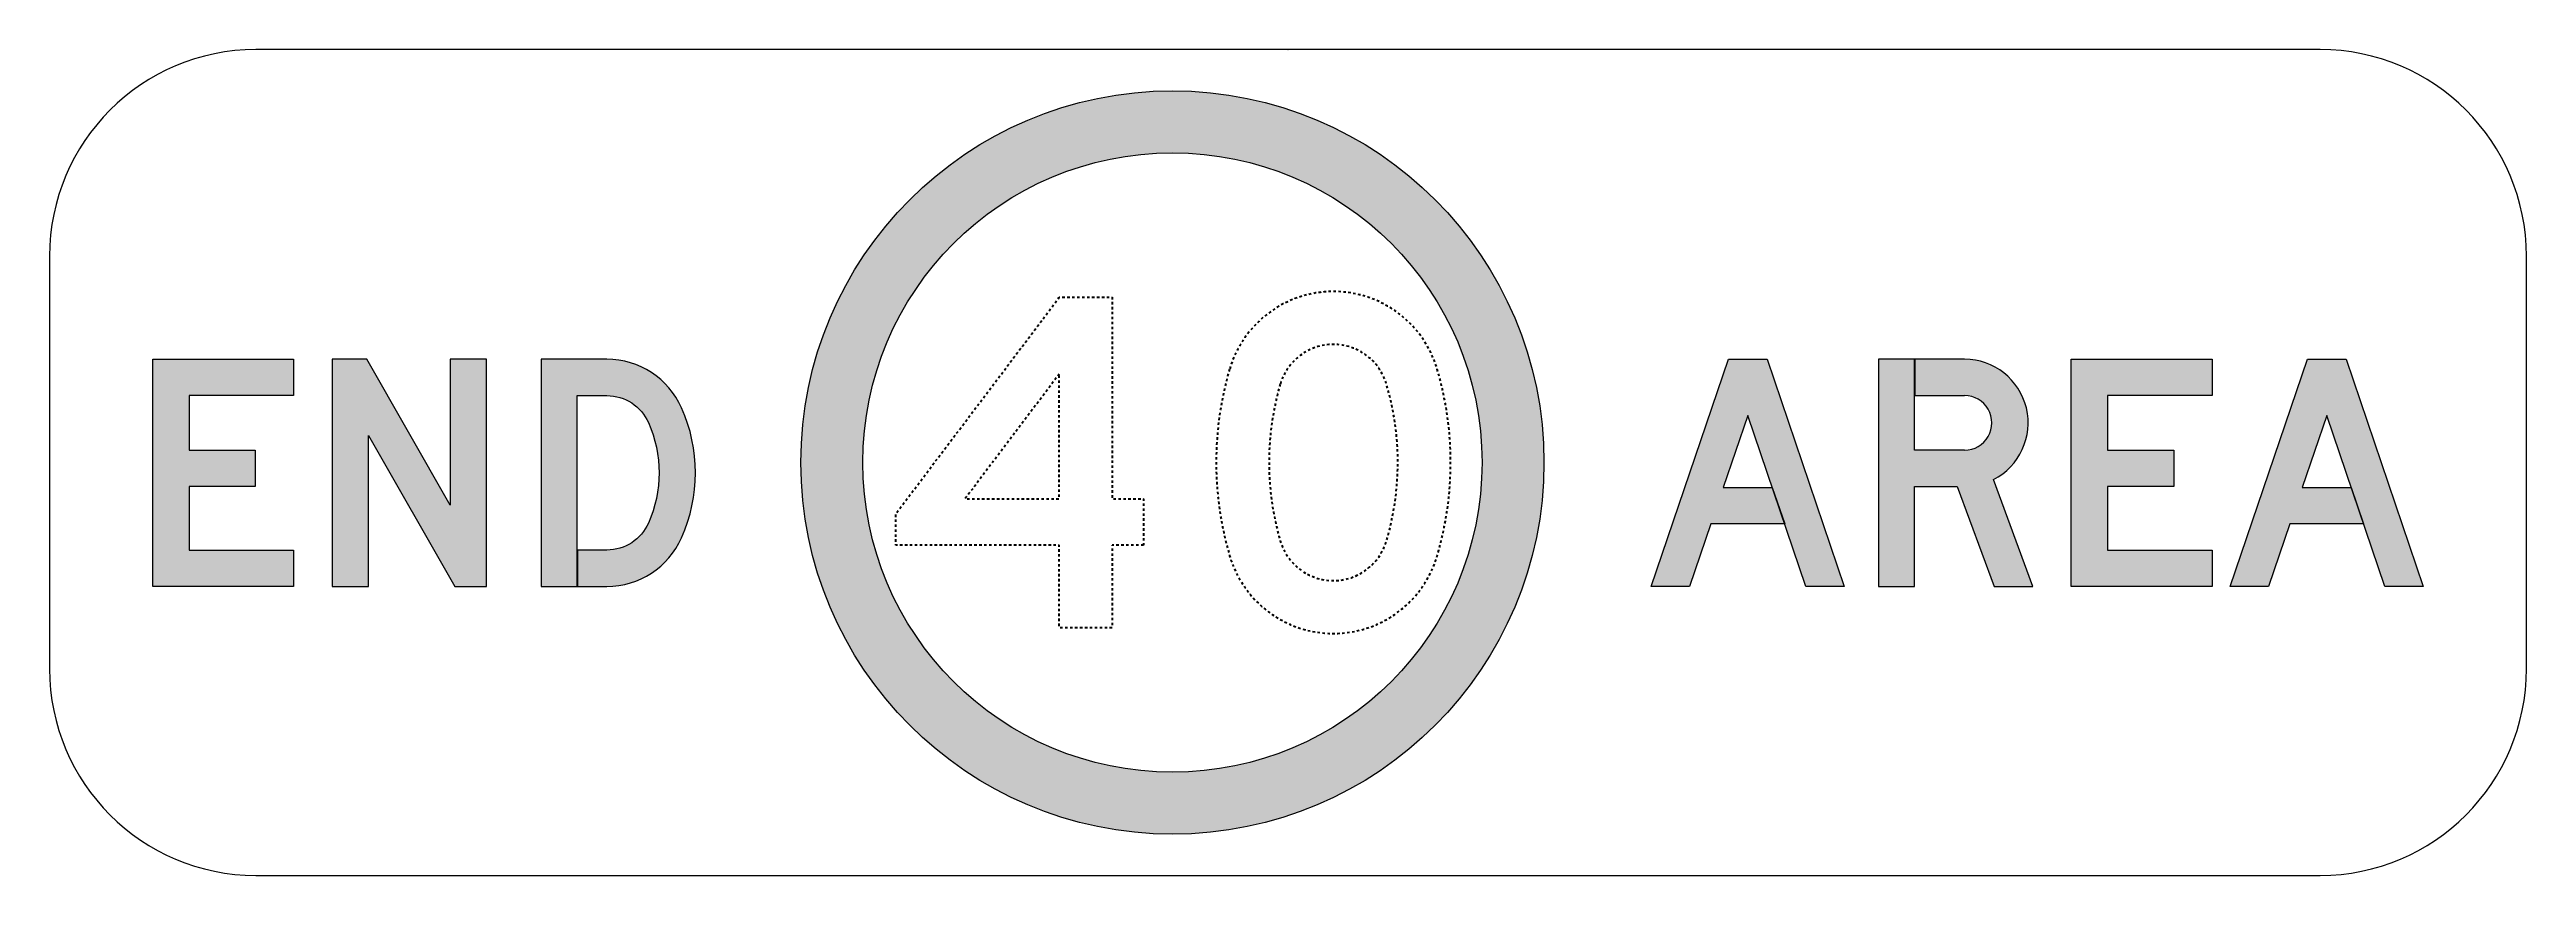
# Model space of a CAD drawing. Header units: millimetres. Extents: x 629 to 1229, y 495 to 695.
import ezdxf
from ezdxf.enums import TextEntityAlignment as Align

# ---------------------------------------------------------------- set-up
doc = ezdxf.new("R2010")
doc.units = ezdxf.units.MM
doc.linetypes.add('!GIVEWAY', pattern=[1.2, 0.6, -0.6])
doc.layers.add('GSBWFILL', color=7, linetype='Continuous', lineweight=0)
doc.layers.add('L25', color=1, linetype='Continuous')
doc.styles.add('TSText', font='Simplex.shx')

# ---------------------------------------------------------------- blocks, each defined once
blk = doc.blocks.new('R4-13')
at = {"layer": 'GSBWFILL'}
h = blk.add_hatch(color=0, dxfattribs=at)
h.dxf.hatch_style = 1
edge = h.paths.add_edge_path(flags=17)
edge.add_arc((-28, 100.0000000000005), 75, 0, 360)
edge = h.paths.add_edge_path()
edge.add_arc((-28, 100.0000000000005), 90, 0, 360)
at = {"layer": 'GSBWFILL', "linetype": 'Continuous'}
for points in [[(-240.9, 116.1999999999996), (-266.2, 116.1999999999996), (-266.2, 102.9999999999996), (-250.2072166476893, 102.9999999999996), (-250.2072166476893, 94.19999999999965), (-266.2, 94.19999999999965), (-266.2, 78.79999999999956), (-240.9, 78.79999999999956), (-240.9, 69.9999999999996), (-275, 69.9999999999996), (-275, 124.9999999999996), (-240.9, 124.9999999999996)], [(-222.75, 106.5749999999996), (-201.8499999999999, 69.9999999999996), (-194.15, 69.9999999999996), (-194.15, 124.9999999999996), (-202.9499999999999, 124.9999999999996), (-202.9499999999999, 89.6619670462564), (-223.1431616878532, 124.9999999999996), (-231.55, 124.9999999999996), (-231.55, 69.9999999999996), (-222.75, 69.9999999999996)], [(-180.95, 69.9999999999996), (-172.1500000000001, 69.9999999999996), (-172.1500000000001, 116.1999999999996), (-164.9825484720298, 116.1999999999996, -0.2964931262111144), (-154.9289533833513, 109.6637681159417, -0.2120192820817778), (-154.9289533833513, 85.33623188405751, -0.2964931262111142), (-164.9825484720298, 78.79999999999956), (-172.1472500000001, 78.79999999999956), (-172.1472500000001, 69.9999999999996), (-164.9825484720297, 69.9999999999996, 0.2964931262111126), (-146.8860773124086, 81.76521739130378, 0.2120192820817766), (-146.8860773124084, 113.2347826086951, 0.2964931262111174), (-164.9825484720297, 124.9999999999996), (-180.95, 124.9999999999996)], [(88, 69.99999999999972), (106.7, 124.9999999999997), (116.05, 124.9999999999997), (134.75, 69.99999999999972), (125.4552668677363, 69.99999999999972), (111.375, 111.4125496109889), (105.427508019962, 93.9199261402893), (117.3195873759341, 93.9199261402893), (120.3115873759341, 85.11992614028935), (102.4355080199621, 85.11992614028935), (97.29473313226367, 69.99999999999972)], [(223.8499999999999, 116.1999999999998), (198.55, 116.1999999999998), (198.55, 102.9999999999997), (214.5427833523108, 102.9999999999997), (214.5427833523108, 94.19999999999976), (198.55, 94.19999999999976), (198.55, 78.79999999999967), (223.8499999999999, 78.79999999999967), (223.8499999999999, 69.99999999999972), (189.75, 69.99999999999972), (189.75, 124.9999999999997), (223.8499999999999, 124.9999999999997)], [(228.25, 69.99999999999972), (246.95, 124.9999999999997), (256.3, 124.9999999999997), (275, 69.99999999999972), (265.7052668677363, 69.99999999999972), (251.625, 111.4125496109889), (245.6775080199623, 93.9199261402893), (257.5695873759341, 93.9199261402893), (260.5615873759341, 85.11992614028935), (242.6855080199621, 85.11992614028935), (237.5447331322637, 69.99999999999972)]]:
    blk.add_hatch(color=256, dxfattribs=at).paths.add_polyline_path(points)
at = {"layer": 'GSBWFILL'}
h = blk.add_hatch(color=256, dxfattribs=at)
edge = h.paths.add_edge_path()
edge.add_line((151.8013749675586, 124.9999999999997), (151.8013749675586, 116.1999999999998))
edge.add_line((151.8013749675586, 116.1999999999998), (163.8887966376235, 116.1999999999998))
edge.add_ellipse((163.8887966376235, 109.5999999999997), major_axis=(-2.442153065119148e-05, 6.599999999954841), ratio=0.9999999963140487, start_angle=179.9997879923272, end_angle=359.9997879923272, ccw=False)
edge.add_line((163.8887966376235, 102.9999999999997), (151.7999999675635, 102.9999999999997))
edge.add_line((151.7999999675635, 102.9999999999997), (151.7999999675635, 124.9999999999997))
edge.add_line((151.7999999675635, 124.9999999999997), (143, 124.9999999999997))
edge.add_line((143, 124.9999999999997), (143, 69.99999999999972))
edge.add_line((143, 69.99999999999972), (151.7999999675635, 69.99999999999972))
edge.add_line((151.7999999675635, 69.99999999999972), (151.7999999675635, 94.19999999999976))
edge.add_line((151.7999999675635, 94.19999999999976), (162.12948879084, 94.19999999999965))
edge.add_line((162.12948879084, 94.19999999999965), (171.0243905197474, 69.99999999999972))
edge.add_line((171.0243905197474, 69.99999999999972), (180.4000000000001, 69.99999999999972))
edge.add_line((180.4000000000001, 69.99999999999972), (170.8869053643932, 95.88189248156692))
edge.add_ellipse((163.8887966376235, 109.5999999999997), major_axis=(-2.417530721044842e-05, 15.399999999981), ratio=0.9999999963140476, start_angle=207.0277024823321, end_angle=359.9999100556444)
edge.add_line((163.8887966376235, 124.9999999999997), (151.8013749675586, 124.9999999999997))
for p, q in [((151.7999999675635, 124.9999999999997), (143, 124.9999999999997)), ((143, 124.9999999999997), (143, 69.99999999999972)), ((151.7999999675635, 102.9999999999997), (151.7999999675635, 124.9999999999997)), ((151.8013749675586, 124.9999999999997), (151.8013749675586, 116.1999999999998)), ((163.8887966376235, 124.9999999999997), (151.8013749675586, 124.9999999999997)), ((151.8013749675586, 116.1999999999998), (163.8887966376235, 116.1999999999998)), ((163.8887966376235, 102.9999999999997), (151.7999999675635, 102.9999999999997)), ((151.7999999675635, 69.99999999999972), (151.7999999675635, 94.19999999999976)), ((151.7999999675635, 94.19999999999976), (162.12948879084, 94.19999999999965)), ((162.12948879084, 94.19999999999965), (171.0243905197474, 69.99999999999972)), ((180.4000000000001, 69.99999999999972), (170.8869053643932, 95.88189248156692)), ((143, 69.99999999999972), (151.7999999675635, 69.99999999999972)), ((171.0243905197474, 69.99999999999972), (180.4000000000001, 69.99999999999972))]:
    blk.add_line(p, q, dxfattribs=at)
at = {"layer": 'GSBWFILL', "linetype": 'Continuous', "transparency": 33554687}
blk.add_lwpolyline([(-250, 0), (250, 0, 0.414213562373095), (300, 49.99999999999994), (300, 150.000000000001, 0.414213562373095), (250, 200.000000000001), (-250, 200.0000000000011, 0.414213562373095), (-300, 150.0000000000011), (-300, 50.00000000000017, 0.414213562373095), (-250, 1.13686837721616e-13)], format="xyb", close=True, dxfattribs=at).dxf.unprotected_set("ltscale", 0)
at = {"layer": 'GSBWFILL'}
for points in [[(-240.9, 116.1999999999996), (-266.2, 116.1999999999996), (-266.2, 102.9999999999996), (-250.2072166476893, 102.9999999999996), (-250.2072166476893, 94.19999999999965), (-266.2, 94.19999999999965), (-266.2, 78.79999999999956), (-240.9, 78.79999999999956), (-240.9, 69.9999999999996), (-275, 69.9999999999996), (-275, 124.9999999999996), (-240.9, 124.9999999999996)], [(-194.15, 69.9999999999996), (-194.15, 124.9999999999996), (-202.9499999999999, 124.9999999999996), (-202.9499999999999, 89.6619670462564), (-223.1431616878532, 124.9999999999996), (-231.55, 124.9999999999996), (-231.55, 69.9999999999996), (-222.75, 69.9999999999996), (-222.75, 106.5749999999996), (-201.8499999999999, 69.9999999999996)], [(88, 69.99999999999972), (106.7, 124.9999999999997), (116.05, 124.9999999999997), (134.75, 69.99999999999972), (125.4552668677363, 69.99999999999972), (111.375, 111.4125496109889), (105.427508019962, 93.9199261402893), (117.3195873759341, 93.9199261402893), (120.3115873759341, 85.11992614028935), (102.4355080199621, 85.11992614028935), (97.29473313226367, 69.99999999999972)], [(223.8499999999999, 116.1999999999998), (198.55, 116.1999999999998), (198.55, 102.9999999999997), (214.5427833523108, 102.9999999999997), (214.5427833523108, 94.19999999999976), (198.55, 94.19999999999976), (198.55, 78.79999999999967), (223.8499999999999, 78.79999999999967), (223.8499999999999, 69.99999999999972), (189.75, 69.99999999999972), (189.75, 124.9999999999997), (223.8499999999999, 124.9999999999997)], [(228.25, 69.99999999999972), (246.95, 124.9999999999997), (256.3, 124.9999999999997), (275, 69.99999999999972), (265.7052668677363, 69.99999999999972), (251.625, 111.4125496109889), (245.6775080199623, 93.9199261402893), (257.5695873759341, 93.9199261402893), (260.5615873759341, 85.11992614028935), (242.6855080199621, 85.11992614028935), (237.5447331322637, 69.99999999999972)]]:
    blk.add_lwpolyline(points, close=True, dxfattribs=at)
blk.add_lwpolyline([(-172.1472500000001, 78.79999999999956), (-172.1472500000001, 69.9999999999996), (-164.9825484720297, 69.9999999999996, 0.2964931262111147), (-146.8860773124086, 81.7652173913039, 0.2120192820817774), (-146.8860773124085, 113.2347826086953, 0.2964931262111148), (-164.9825484720297, 124.9999999999996), (-180.95, 124.9999999999996), (-180.95, 69.9999999999996), (-172.1500000000001, 69.9999999999996), (-172.1500000000001, 116.1999999999996), (-164.9825484720297, 116.1999999999996, -0.2964931262111147), (-154.9289533833513, 109.6637681159417, -0.2120192820817771), (-154.9289533833513, 85.33623188405755, -0.2964931262111147), (-164.9825484720297, 78.79999999999956)], format="xyb", close=True, dxfattribs=at)
at = {"layer": 'GSBWFILL', "color": 0}
for radius in [90, 75]:
    blk.add_circle((-28, 100.0000000000005), radius, dxfattribs=at)
at = {"layer": 'GSBWFILL'}
for major_axis, ratio, start_param, end_param in [((-2.417530721044842e-05, 15.399999999981), 0.9999999963140476, 3.613315051155933, 6.283183737354437), ((-1.816082514215714e-06, 6.599999999999774), 0.9999999963140487, 3.141592378425775, 6.283185032015568)]:
    blk.add_ellipse((163.8887966376235, 109.5999999999997), major_axis=major_axis, ratio=ratio, start_param=start_param, end_param=end_param, dxfattribs=at)
at = {"layer": 'L25', "linetype": '!GIVEWAY', "flags": 128}
for points in [[(-35, 80.00000000000074), (-42.60000000000002, 80.00000000000074), (-42.60000000000002, 60.00000000000074), (-55.39999999999998, 60.00000000000074), (-55.39999999999998, 80.00000000000074), (-95, 80.00000000000074), (-95, 87.60000000000076), (-55.39999999999998, 140.0000000000007), (-42.60000000000002, 140.0000000000007), (-42.60000000000002, 91.20000000000078), (-35, 91.20000000000078)], [(-55.39999999999998, 121.4237143669793), (-78.24082230786928, 91.20000000000078), (-55.39999999999998, 91.20000000000078)]]:
    blk.add_lwpolyline(points, close=True, dxfattribs=at)
for points in [[(-14.14414572356065, 122.5906196719108, 0.1441241685144122), (-14.14414572356065, 77.40938032809066, 0.7480620155038753), (36.14414572356065, 77.40938032809066, 0.1441241685144125), (36.14414572356065, 122.5906196719108, 0.7480620155038755)], [(-1.865082407790961, 118.9761205244052, 0.1441241685144123), (-1.865082407790961, 81.02387947559629, 0.748062015503876), (23.86508240779097, 81.02387947559629, 0.1441241685144125), (23.86508240779097, 118.9761205244052, 0.7480620155038762)]]:
    blk.add_lwpolyline(points, format="xyb", close=True, dxfattribs=at)
at = {"layer": 'GSBWFILL', "color": 250, "transparency": 33554687, "style": 'TSText'}
for s in ['levels:GSCOLORFILL|GSBWFILL|GSOUTLINE', 'chevronShoulderRadius:300.000', 'constructPanels:900|600|450', 'panelBorderRadius:300.000', 'chevronTipRadius:300.000', 'panelStyle:R4-13.ssm', 'constructPanelMode:0', 'panelRoundCorners:0', 'heightRounding:10', 'panelHeightLock:1', 'panelStation:none', 'widthRounding:10', 'panelName:name', 'panelWidthLock:1', 'panelStandard:2', 'legendMaterial:0', 'panelMounting:0', 'panelQuantity:1', 'panelMaterial:0', 'marginAlign:9', 'panelShape:0', 'panelSizes:', 'version:2']:
    blk.add_text(s, height=0.001, dxfattribs=at).set_placement((0, 199.998000000001), align=Align.CENTER)

msp = doc.modelspace()

# ---------------------------------------------------------------- block references
msp.add_blockref('R4-13', (928.51147972642, 495.4321033908535))

doc.saveas('drawing.dxf')
